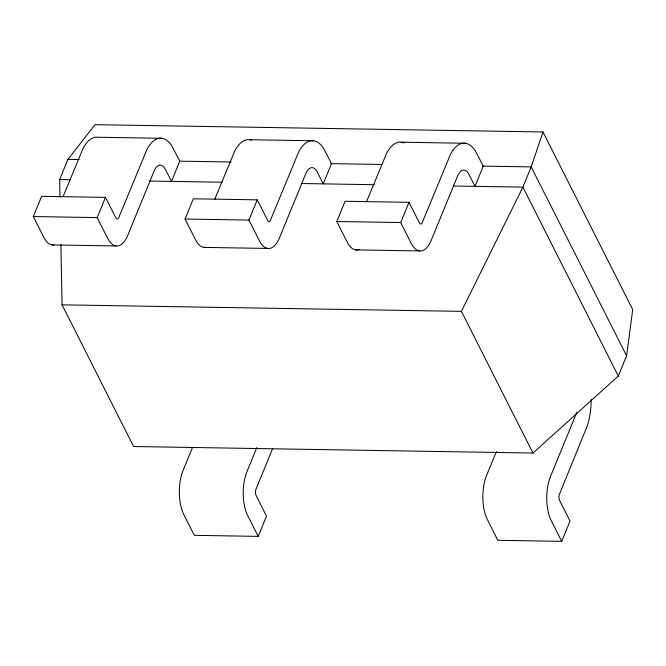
<?xml version="1.0" encoding="UTF-8"?>
<svg xmlns="http://www.w3.org/2000/svg" width="666" height="666" viewBox="0 0 666 666"><rect width="100%" height="100%" fill="white"/><g stroke="black" fill="none" stroke-linecap="round" stroke-linejoin="round"><path stroke-width="1" d="M60.906 244.788L62.055 304.837L133.616 446.52L532.958 453.047L618.314 376.049L626.606 355.819L632.7 309.59L542.99 131.985L95.047 124.659L67.957 159.341L59.657 179.57L59.99 197.169M542.99 131.985L531.193 166.908L522.902 187.138L461.396 311.363L532.958 453.047M53.954 244.913A31.369 14.227 -89.1 0 1 43.74 237.213L33.3 216.55L41.6 196.32L105.494 197.369L116.15 218.34A4.421 2.006 -89.1 0 0 118.59 217.982L146.986 149.367A44.872 20.346 -89.1 0 1 171.753 145.746L179.77 161.164L171.47 181.393L165.509 169.589A17.924 8.125 -89.1 0 0 154.013 171.262L127.747 235.323A31.369 14.227 -89.1 0 1 107.634 238.253L97.194 217.591L105.494 197.369M63.02 196.786L83.092 148.318A44.872 20.346 -89.1 0 1 97.977 137.254L161.88 138.303M205.702 247.386A31.369 14.227 -89.1 0 1 195.488 239.693L185.048 219.031L193.348 198.801L257.243 199.842L267.899 220.812A4.421 2.006 -89.1 0 0 270.346 220.463L298.734 151.84A44.872 20.346 -89.1 0 1 323.51 148.227L331.518 163.645L323.226 183.874L317.266 172.069A17.924 8.125 -89.1 0 0 305.769 173.743L279.495 237.795A31.369 14.227 -89.1 0 1 259.382 240.734L248.942 220.071L257.243 199.842M214.768 199.259L234.84 150.799A44.872 20.346 -89.1 0 1 251.49 140.16M192.532 447.469L183.125 470.412A31.369 14.227 -89.1 0 0 183.883 514.676L194.314 535.331L258.208 536.38L266.508 516.15L255.91 495.038A4.421 2.006 -89.1 0 1 255.819 489.66L272.702 448.351M359.307 249.334A31.369 14.227 -89.1 0 1 347.236 242.174L336.805 221.512L345.096 201.282L408.991 202.322L419.655 223.293A4.421 2.006 -89.1 0 0 422.094 222.935L450.491 154.321A44.872 20.346 -89.1 0 1 475.258 150.707L483.275 166.125L474.975 186.355L469.014 174.55A17.924 8.125 -89.1 0 0 457.517 176.224L431.252 240.276A31.369 14.227 -89.1 0 1 411.13 243.215L400.699 222.552L408.991 202.322M256.818 447.552L247.019 471.453A31.369 14.227 -89.1 0 0 247.777 515.717L258.208 536.38M366.525 201.74L386.596 153.28A44.872 20.346 -89.1 0 1 404.112 142.974M496.428 451.473L486.621 475.374A31.369 14.227 -89.1 0 0 487.379 519.63L497.818 540.293L561.713 541.341L570.013 521.112L559.407 500A4.421 2.006 -89.1 0 1 559.315 494.622L587.437 425.449A44.872 20.346 -89.1 0 0 591.183 399.542M576.789 412.362L550.516 476.415A31.369 14.227 -89.1 0 0 551.273 520.679L561.713 541.341M249.733 139.735L313.628 140.776M401.481 142.216L465.376 143.257M67.957 159.341L79.171 159.524M179.212 161.155L231.127 162.005M330.802 163.636L381.676 164.469M482.392 166.109L531.193 166.908L626.606 355.819M59.657 179.57L69.855 179.737M149.109 181.027L221.795 182.218M301.581 183.516L374.425 184.707M453.33 185.997L522.902 187.138L618.314 376.049M33.3 216.55L97.194 217.591M185.048 219.031L248.942 220.071M336.805 221.512L400.699 222.552M52.09 244.913L115.984 245.954M203.838 247.394L267.732 248.435M355.594 249.875L419.488 250.915M62.055 304.837L461.396 311.363"/></g></svg>
